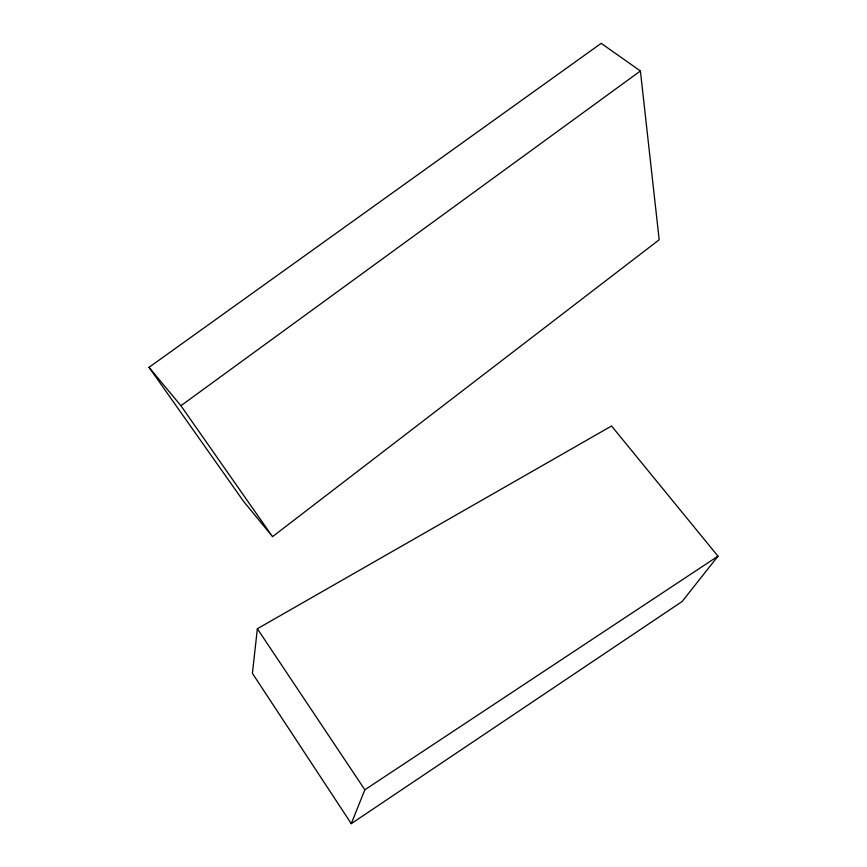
<?xml version="1.0" encoding="UTF-8"?>
<svg xmlns="http://www.w3.org/2000/svg" width="867" height="867" viewBox="0 0 867 867"><rect width="100%" height="100%" fill="white"/><g stroke="black" fill="none" stroke-linecap="round" stroke-linejoin="round"><path stroke-width="1.3" d="M257.358 628.738L252.416 673.334L351.265 823.65L682.123 601.503L717.984 556.181L611.56 426L257.358 628.738L364.855 789.783L351.265 823.65M272.531 536.651L659.18 239.769L640.41 70.986L601.189 43.35L149.016 367.326L243.605 501.419L272.531 536.651L180.921 405.713L149.016 367.326M180.921 405.713L640.41 70.986M364.855 789.783L717.984 556.181"/></g></svg>
